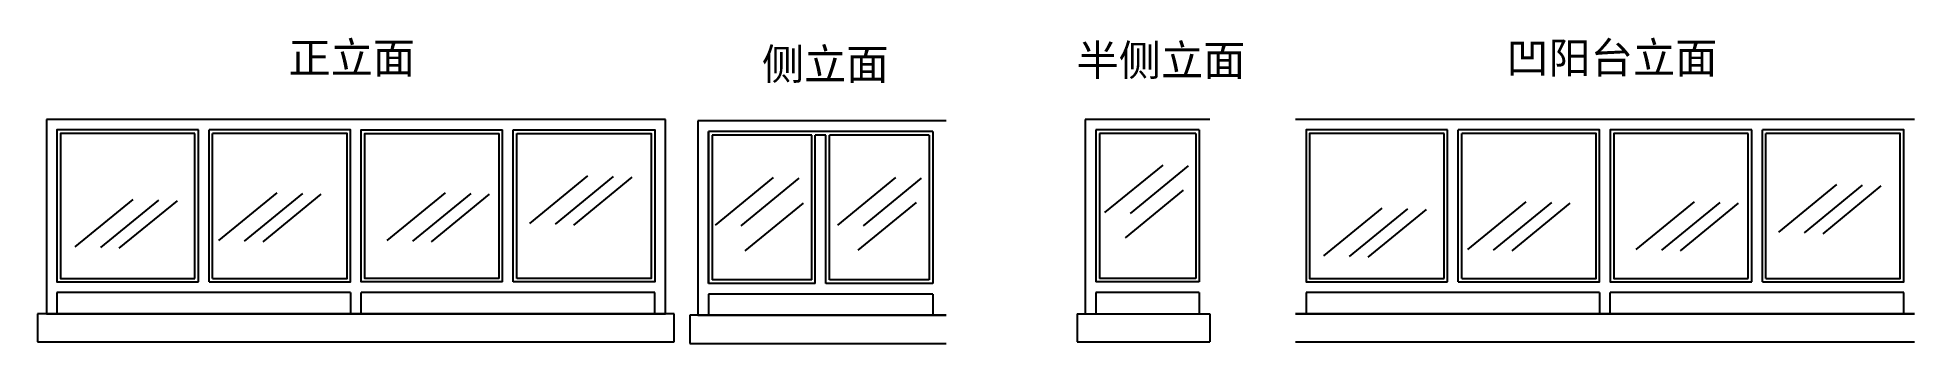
# Model space of a CAD drawing. Header units: millimetres. Extents: x 0 to 10613, y -9 to 1723.
import ezdxf

# ---------------------------------------------------------------- set-up
doc = ezdxf.new("R2010")
doc.units = ezdxf.units.MM

# ---------------------------------------------------------------- blocks, each defined once
blk = doc.blocks.new('$EBalLib$00000029')
for p, q in [((1750, 1260), (-1750, 1260)), ((-30, 280), (-1690, 280)), ((-1690, 280), (-1690, 160)), ((1690, 280), (30, 280)), ((1690, 160), (1690, 280)), ((-1750, 160), (1750, 160))]:
    blk.add_line(p, q)
for points in [[(-890, 1200), (-1690, 1200), (-1690, 340), (-890, 340)], [(-910, 1180), (-1670, 1180), (-1670, 360), (-910, 360)], [(-910, 360), (-910, 1180)], [(-890, 340), (-890, 1200)], [(-830, 340), (-830, 1200)], [(-830, 340), (-30, 340), (-30, 1200), (-830, 1200)], [(-810, 360), (-810, 1180)], [(-810, 360), (-50, 360), (-50, 1180), (-810, 1180)], [(30, 1260), (-30, 1260)], [(830, 1200), (30, 1200), (30, 340), (830, 340)], [(810, 1180), (50, 1180), (50, 360), (810, 360)], [(810, 360), (810, 1180)], [(830, 340), (830, 1200)], [(890, 340), (890, 1200)], [(890, 340), (1690, 340), (1690, 1200), (890, 1200)], [(910, 360), (910, 1180)], [(910, 360), (1670, 360), (1670, 1180), (910, 1180)], [(983, 621), (1312, 891)], [(1128, 617), (1457, 887)], [(1233, 613), (1562, 883)], [(-1589, 488), (-1259, 758)], [(-1444, 484), (-1114, 754)], [(-1339, 480), (-1010, 750)], [(-775, 524), (-446, 794)], [(-630, 520), (-301, 790)], [(-525, 516), (-196, 786)], [(177, 524), (506, 794)], [(322, 520), (651, 790)], [(427, 516), (756, 786)], [(-30, 280), (-30, 160), (30, 160), (30, 280)], [(1750, 160), (-1750, 160)], [(-1750, 0), (1750, 0)]]:
    blk.add_lwpolyline(points)
blk = doc.blocks.new('$EBalLib$00000028')
for p, q in [((0, 1260), (-704, 1260)), ((-704, 1260), (-704, 160)), ((-59, 1200), (-644, 1200)), ((-644, 1200), (-644, 340)), ((-79, 1180), (-624, 1180)), ((-624, 1180), (-624, 360)), ((-79, 1180), (-79, 360)), ((-59, 1200), (-59, 340)), ((-59, 340), (-644, 340)), ((-79, 360), (-624, 360)), ((-59, 280), (-644, 280)), ((-644, 280), (-644, 160)), ((-59, 280), (-59, 160)), ((-750, 160), (0, 160)), ((-750, 160), (-750, 0)), ((0, 160), (0, 0))]:
    blk.add_line(p, q)
for points in [[(-593, 732), (-264, 1001)], [(-448, 728), (-119, 997)], [(-477, 590), (-148, 860)], [(-750, 0), (0, 0)]]:
    blk.add_lwpolyline(points)
blk = doc.blocks.new('$EBalLib$00000027')
for p, q in [((0, 1260), (-1404, 1260)), ((-1404, 1260), (-1404, 160)), ((-76, 1200), (-1344, 1200)), ((-76, 1200), (-1344, 1200)), ((-1344, 1200), (-1344, 340)), ((-1344, 1200), (-1344, 340)), ((-760, 1180), (-1324, 1180)), ((-1324, 1180), (-1324, 360)), ((-680, 1180), (-740, 1180)), ((-96, 1180), (-660, 1180)), ((-96, 1180), (-96, 360)), ((-76, 1200), (-76, 340)), ((-1344, 1140), (-1344, 340)), ((-740, 340), (-1344, 340)), ((-740, 340), (-1344, 340)), ((-760, 360), (-1324, 360)), ((-76, 340), (-680, 340)), ((-76, 340), (-680, 340)), ((-96, 360), (-660, 360)), ((-76, 280), (-1344, 280)), ((-1344, 280), (-1344, 160)), ((-76, 280), (-76, 160)), ((0, 160), (-1450, 160)), ((-1450, 160), (-1450, 0)), ((-1404, 160), (0, 160)), ((-1450, 0), (0, 0))]:
    blk.add_line(p, q)
for points in [[(-1344, 1260), (-1404, 1260)], [(-1344, 340), (-1344, 1200)], [(-760, 360), (-760, 1180)], [(-740, 340), (-740, 1180)], [(-680, 340), (-680, 1180)], [(-660, 360), (-660, 1180)], [(-1305, 670), (-976, 940)], [(-1160, 666), (-831, 936)], [(-613, 670), (-284, 940)], [(-468, 666), (-139, 936)], [(-1136, 525), (-807, 795)], [(-497, 529), (-168, 799)]]:
    blk.add_lwpolyline(points)
blk = doc.blocks.new('$EBalLib$00000026')
for p, q in [((1750, 1260), (-1750, 1260)), ((-1750, 1260), (-1750, 160)), ((1750, 160), (1750, 1260)), ((-30, 280), (-1690, 280)), ((-1690, 280), (-1690, 160)), ((1690, 280), (30, 280)), ((1690, 160), (1690, 280)), ((1800, 160), (-1800, 160)), ((-1800, 160), (-1800, 0)), ((-1750, 160), (1750, 160)), ((1800, 0), (1800, 160)), ((-1800, 0), (1800, 0))]:
    blk.add_line(p, q)
for points in [[(-890, 1200), (-1690, 1200), (-1690, 340), (-890, 340)], [(-910, 1180), (-1670, 1180), (-1670, 360), (-910, 360)], [(-910, 360), (-910, 1180)], [(-890, 340), (-890, 1200)], [(-830, 340), (-30, 340), (-30, 1200), (-830, 1200)], [(-830, 340), (-830, 1200)], [(-810, 360), (-50, 360), (-50, 1180), (-810, 1180)], [(-810, 360), (-810, 1180)], [(30, 1260), (-30, 1260)], [(830, 340), (30, 340), (30, 1200), (830, 1200)], [(810, 360), (50, 360), (50, 1180), (810, 1180)], [(810, 360), (810, 1180)], [(830, 340), (830, 1200)], [(890, 1200), (1690, 1200), (1690, 340), (890, 340)], [(890, 340), (890, 1200)], [(910, 1180), (1670, 1180), (1670, 360), (910, 360)], [(910, 360), (910, 1180)], [(983, 670), (1312, 940)], [(1128, 666), (1457, 936)], [(1233, 662), (1562, 932)], [(-1588, 538), (-1259, 807)], [(-1443, 534), (-1114, 803)], [(-1339, 530), (-1009, 799)], [(-775, 574), (-445, 844)], [(-630, 570), (-300, 840)], [(-525, 566), (-196, 836)], [(177, 574), (507, 844)], [(322, 570), (652, 840)], [(427, 566), (756, 836)], [(-30, 280), (-30, 160)], [(30, 160), (30, 280)]]:
    blk.add_lwpolyline(points)

msp = doc.modelspace()

# ---------------------------------------------------------------- block references
for name, p in [('$EBalLib$00000026', (1800, 0)), ('$EBalLib$00000027', (5138, -9)), ('$EBalLib$00000028', (6628, 0)), ('$EBalLib$00000029', (8863, 0))]:
    msp.add_blockref(name, p)

# ---------------------------------------------------------------- texts
at = {"char_height": 175, "attachment_point": 1}
for s, width, insert in [('{\\fSimSun|b0|i0|c134|p2;正立面}', 2027.95, (1419, 1696)), ('{\\fSimSun|b0|i0|c134|p2;半侧立面}', 1087.12, (5875, 1682)), ('{\\fSimSun|b0|i0|c134|p2;凹阳台立面}', 1597.46, (8305, 1696)), ('{\\fSimSun|b0|i0|c134|p2;侧立面}', 2027.95, (4096, 1660))]:
    msp.add_mtext_dynamic_manual_height_columns(s, width=width, gutter_width=17.5, heights=[0], dxfattribs=dict(at, insert=insert))

doc.saveas('drawing.dxf')
